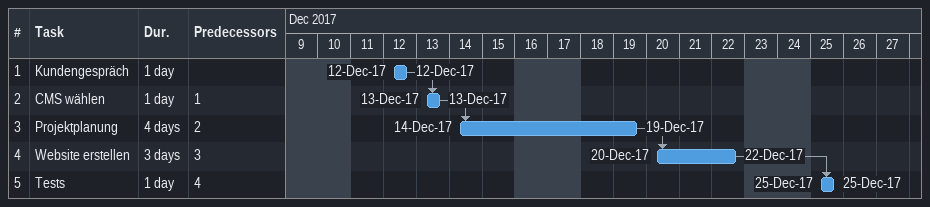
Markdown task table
| ID | Task | Duration | Start | Finish | Predecessors |
|---|---|---|---|---|---|
| 1 | Kundengespräch | 1d | 2017-12-12 | 2017-12-12 |  |
| 2 | CMS wählen | 1d | 2017-12-13 | 2017-12-13 | 1 |
| 3 | Projektplanung | 4d | 2017-12-14 | 2017-12-19 | 2 |
| 4 | Website erstellen | 3d | 2017-12-20 | 2017-12-22 | 3 |
| 5 | Tests | 1d | 2017-12-25 | 2017-12-25 | 4 |
